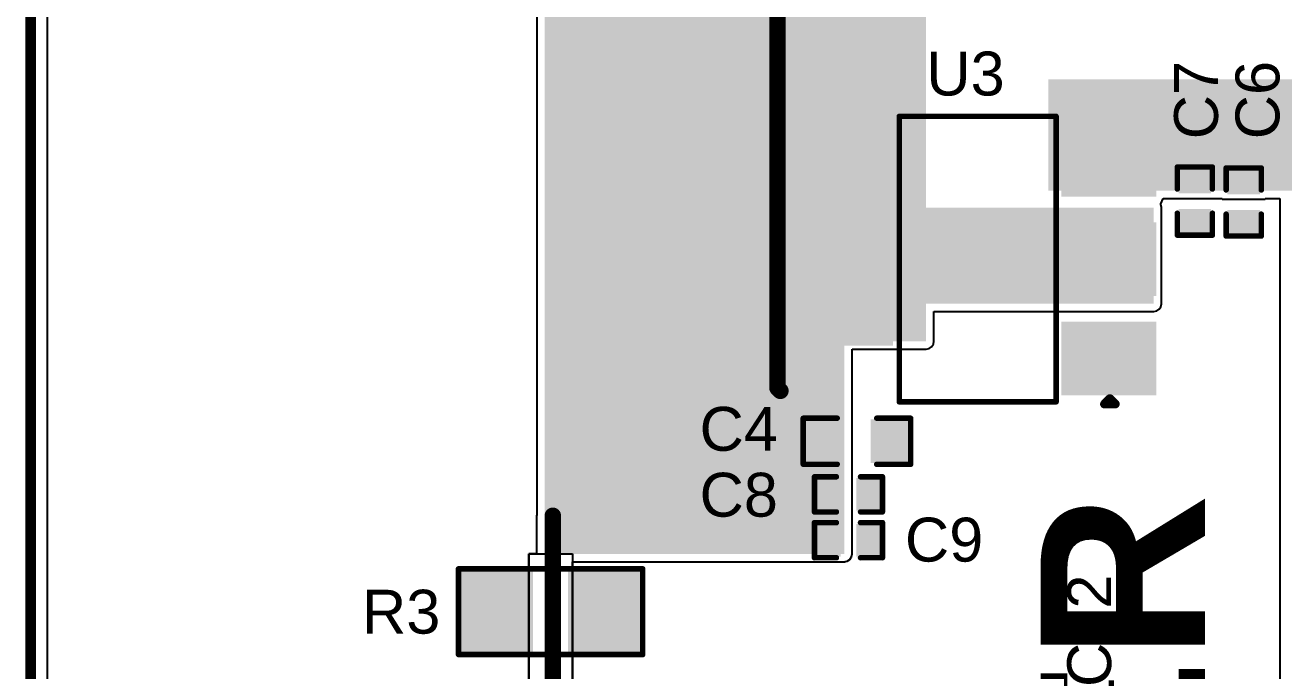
# Model space of a CAD drawing. Header units: inches. Extents: x 0 to 446, y -21 to 70.
# Drawn here: x -0.13 to 29.02, y 3.04 to 17.97 of the extents above; entities that cross this region are included whole.
import ezdxf

# ---------------------------------------------------------------- set-up
doc = ezdxf.new("R2010")
doc.units = ezdxf.units.IN
for name, color, linetype in [('Board Outline', 216, 'Continuous'), ('Fabrication', 76, 'Continuous'), ('Top Layer', 1, 'Continuous'), ('Top Overlay', 2, 'Continuous'), ('Top Paste', 8, 'Continuous'), ('Top Solder', 216, 'Continuous')]:
    doc.layers.add(name, color=color, linetype=linetype)
doc.styles.add('Arial', font='', dxfattribs={"height": 0.2})
doc.styles.add('Arial_Bold', font='', dxfattribs={"height": 0.2})
doc.styles.get('Arial').set_extended_font_data('Arial')
doc.styles.get('Arial_Bold').set_extended_font_data('Arial', bold=True)

msp = doc.modelspace()

# ---------------------------------------------------------------- hatches: boundary and pattern name
at = {"layer": 'Top Layer'}
for points in [[(11.9, 10.663), (20.735, 10.663), (20.735, 56.403), (11.9, 56.403)], [(23.561, 14.146), (31.746, 14.146), (31.746, 16.723), (23.561, 16.723)], [(23.966, 14.113), (23.966, 15.613), (25.966, 15.613), (25.966, 14.113)], [(27.275, 14.146), (26.64, 14.146), (26.64, 14.603), (27.275, 14.603)], [(28.406, 14.125), (27.771, 14.125), (27.771, 14.582), (28.406, 14.582)], [(17.866, 10.663), (17.866, 14.463), (19.866, 14.463), (19.866, 10.663)], [(19.935, 11.532), (26.006, 11.532), (26.006, 13.756), (19.935, 13.756)], [(27.275, 13.206), (26.64, 13.206), (26.64, 13.663), (27.275, 13.663)], [(28.406, 13.185), (27.771, 13.185), (27.771, 13.642), (28.406, 13.642)], [(23.966, 11.813), (23.966, 13.313), (25.966, 13.313), (25.966, 11.813)], [(11.9, 5.742), (18.841, 5.742), (18.841, 11.171), (11.9, 11.171)], [(23.966, 9.513), (23.966, 11.013), (25.966, 11.013), (25.966, 9.513)], [(17.99, 7.905), (17.99, 8.794), (18.752, 8.794), (18.752, 7.905)], [(19.514, 7.905), (19.514, 8.794), (20.276, 8.794), (20.276, 7.905)], [(18.695, 7.438), (18.695, 6.803), (18.238, 6.803), (18.238, 7.438)], [(19.635, 7.438), (19.635, 6.803), (19.178, 6.803), (19.178, 7.438)], [(18.695, 6.377), (18.695, 5.742), (18.238, 5.742), (18.238, 6.377)], [(19.635, 6.377), (19.635, 5.742), (19.178, 5.742), (19.178, 6.377)], [(10.008, 5.295), (11.532, 5.295), (11.532, 3.517), (10.008, 3.517)], [(12.548, 5.295), (14.072, 5.295), (14.072, 3.517), (12.548, 3.517)]]:
    msp.add_hatch(color=1, dxfattribs=at).paths.add_polyline_path(points)
at = {"layer": 'Top Paste'}
for points in [[(23.966, 14.113), (23.966, 15.613), (25.966, 15.613), (25.966, 14.113)], [(27.275, 14.146), (26.64, 14.146), (26.64, 14.603), (27.275, 14.603)], [(28.406, 14.125), (27.771, 14.125), (27.771, 14.582), (28.406, 14.582)], [(17.866, 10.663), (17.866, 14.463), (19.866, 14.463), (19.866, 10.663)], [(27.275, 13.206), (26.64, 13.206), (26.64, 13.663), (27.275, 13.663)], [(28.406, 13.185), (27.771, 13.185), (27.771, 13.642), (28.406, 13.642)], [(23.966, 11.813), (23.966, 13.313), (25.966, 13.313), (25.966, 11.813)], [(23.966, 9.513), (23.966, 11.013), (25.966, 11.013), (25.966, 9.513)], [(17.99, 7.905), (17.99, 8.794), (18.752, 8.794), (18.752, 7.905)], [(19.514, 7.905), (19.514, 8.794), (20.276, 8.794), (20.276, 7.905)], [(18.695, 7.438), (18.695, 6.803), (18.238, 6.803), (18.238, 7.438)], [(19.635, 7.438), (19.635, 6.803), (19.178, 6.803), (19.178, 7.438)], [(18.695, 6.377), (18.695, 5.742), (18.238, 5.742), (18.238, 6.377)], [(19.635, 6.377), (19.635, 5.742), (19.178, 5.742), (19.178, 6.377)], [(10.008, 5.295), (11.532, 5.295), (11.532, 3.517), (10.008, 3.517)], [(12.548, 5.295), (14.072, 5.295), (14.072, 3.517), (12.548, 3.517)]]:
    msp.add_hatch(color=8, dxfattribs=at).paths.add_polyline_path(points)
at = {"layer": 'Top Solder'}
for points in [[(23.865, 14.011), (23.865, 15.714), (26.068, 15.714), (26.068, 14.011)], [(27.335, 14.086), (26.58, 14.086), (26.58, 14.663), (27.335, 14.663)], [(28.466, 14.065), (27.711, 14.065), (27.711, 14.642), (28.466, 14.642)], [(17.765, 10.561), (17.765, 14.564), (19.968, 14.564), (19.968, 10.561)], [(27.335, 13.146), (26.58, 13.146), (26.58, 13.723), (27.335, 13.723)], [(28.466, 13.125), (27.711, 13.125), (27.711, 13.702), (28.466, 13.702)], [(23.865, 11.711), (23.865, 13.414), (26.068, 13.414), (26.068, 11.711)], [(23.865, 9.411), (23.865, 11.114), (26.068, 11.114), (26.068, 9.411)], [(17.93, 7.845), (17.93, 8.854), (18.812, 8.854), (18.812, 7.845)], [(19.454, 7.845), (19.454, 8.854), (20.336, 8.854), (20.336, 7.845)], [(18.755, 7.498), (18.755, 6.743), (18.178, 6.743), (18.178, 7.498)], [(19.695, 7.498), (19.695, 6.743), (19.118, 6.743), (19.118, 7.498)], [(18.755, 6.437), (18.755, 5.682), (18.178, 5.682), (18.178, 6.437)], [(19.695, 6.437), (19.695, 5.682), (19.118, 5.682), (19.118, 6.437)], [(9.906, 5.397), (11.633, 5.397), (11.633, 3.415), (9.906, 3.415)], [(12.446, 5.397), (14.173, 5.397), (14.173, 3.415), (12.446, 3.415)]]:
    msp.add_hatch(color=216, dxfattribs=at).paths.add_polyline_path(points)

# ---------------------------------------------------------------- linework, layer by layer
at = {"layer": 'Board Outline'}
msp.add_lwpolyline([(0, 0, 0.254, 0.254, 0), (0, 48, 0.254, 0.254, 0)], format="xyseb", dxfattribs=at)
at = {"layer": 'Fabrication'}
msp.add_lwpolyline([(0, 0, 0.254, 0.254, 0), (0, 48, 0.254, 0.254, 0)], format="xyseb", dxfattribs=at)
at = {"layer": 'Top Layer'}
for p, q in [((11.719, 56.403), (11.719, 11.171)), ((0.388, 0.102), (0.388, 47.925)), ((26.168, 13.844), (26.225, 13.965)), ((26.173, 13.826), (26.168, 13.844)), ((26.187, 13.756), (26.173, 13.826)), ((26.187, 11.532), (26.187, 13.756)), ((26.225, 13.965), (27.593, 13.965)), ((27.593, 13.965), (27.593, 13.947)), ((27.593, 13.947), (28.584, 13.947)), ((28.584, 13.947), (28.584, 13.965)), ((28.584, 13.965), (28.925, 13.965)), ((28.925, 13.965), (28.925, 11.75)), ((28.925, 11.75), (28.925, 9.769)), ((26.075, 11.364), (26.134, 11.403)), ((26.134, 11.403), (26.173, 11.462)), ((26.173, 11.462), (26.187, 11.532)), ((11.719, 11.171), (11.719, 10.663)), ((20.917, 10.663), (20.917, 11.35)), ((20.917, 11.35), (26.006, 11.35)), ((26.006, 11.35), (26.075, 11.364)), ((11.719, 10.663), (11.719, 6.644)), ((20.735, 10.481), (20.805, 10.495)), ((20.805, 10.495), (20.863, 10.534)), ((20.863, 10.534), (20.903, 10.593)), ((20.903, 10.593), (20.917, 10.663)), ((19.022, 5.742), (19.022, 10.481)), ((19.022, 10.481), (20.735, 10.481)), ((28.925, 9.769), (28.925, 7.667)), ((28.925, 7.667), (28.925, 6.517)), ((11.719, 6.644), (11.715, 6.625)), ((11.715, 6.625), (11.715, 5.742)), ((28.925, 6.517), (28.925, 1.841)), ((11.532, 5.742), (12.548, 5.742)), ((11.532, 3.069), (11.532, 5.742)), ((11.715, 5.742), (11.532, 5.742)), ((11.532, 5.742), (11.532, 3.069)), ((12.548, 5.742), (12.548, 2.155)), ((12.548, 2.155), (12.548, 5.561)), ((12.548, 5.561), (18.841, 5.561)), ((18.841, 5.561), (18.858, 5.565)), ((18.858, 5.565), (18.873, 5.565)), ((18.873, 5.568), (18.91, 5.575)), ((18.873, 5.565), (18.873, 5.568)), ((18.91, 5.575), (18.969, 5.614)), ((18.969, 5.614), (19.008, 5.673)), ((19.008, 5.673), (19.022, 5.742)), ((11.532, -13.044), (11.532, 3.069)), ((11.532, 3.069), (11.532, -11.24))]:
    msp.add_line(p, q, dxfattribs=at)
for points in [[(17.294, 9.582, 0.381, 0.381, 0), (17.294, 29.536, 0.381, 0.381, 0)], [(17.294, 9.582, 0.381, 0.381, 0), (17.361, 9.515, 0.381, 0.381, 0)], [(12.09, -8.994, 0.381, 0.381, 0), (12.09, 6.625, 0.381, 0.381, 0)]]:
    msp.add_lwpolyline(points, format="xyseb", dxfattribs=at)
for points in [[(17.198, 9.582, 0.191, 0.191, 1), (17.389, 9.582, 0.191, 0.191, 1)], [(17.198, 9.582, 0.191, 0.191, 1), (17.389, 9.582, 0.191, 0.191, 1)], [(17.266, 9.515, 0.191, 0.191, 1), (17.456, 9.515, 0.191, 0.191, 1)], [(11.995, 6.625, 0.191, 0.191, 1), (12.186, 6.625, 0.191, 0.191, 1)]]:
    msp.add_lwpolyline(points, format="xyseb", close=True, dxfattribs=at)
at = {"layer": 'Top Overlay'}
for points in [[(20.113, 9.261, 0.127, 0.127, 0), (20.113, 15.865, 0.127, 0.127, 0)], [(20.113, 15.865, 0.127, 0.127, 0), (23.745, 15.865, 0.127, 0.127, 0)], [(23.745, 9.261, 0.127, 0.127, 0), (23.745, 15.865, 0.127, 0.127, 0)], [(26.551, 14.184, 0.127, 0.127, 0), (26.551, 14.692, 0.127, 0.127, 0)], [(26.551, 14.692, 0.127, 0.127, 0), (27.364, 14.692, 0.127, 0.127, 0)], [(27.364, 14.184, 0.127, 0.127, 0), (27.364, 14.692, 0.127, 0.127, 0)], [(27.682, 14.163, 0.127, 0.127, 0), (27.682, 14.671, 0.127, 0.127, 0)], [(27.682, 14.671, 0.127, 0.127, 0), (28.495, 14.671, 0.127, 0.127, 0)], [(28.495, 14.163, 0.127, 0.127, 0), (28.495, 14.671, 0.127, 0.127, 0)], [(26.551, 13.117, 0.127, 0.127, 0), (26.551, 13.625, 0.127, 0.127, 0)], [(27.364, 13.117, 0.127, 0.127, 0), (27.364, 13.625, 0.127, 0.127, 0)], [(27.682, 13.096, 0.127, 0.127, 0), (27.682, 13.604, 0.127, 0.127, 0)], [(28.495, 13.096, 0.127, 0.127, 0), (28.495, 13.604, 0.127, 0.127, 0)], [(26.551, 13.117, 0.127, 0.127, 0), (27.364, 13.117, 0.127, 0.127, 0)], [(27.682, 13.096, 0.127, 0.127, 0), (28.495, 13.096, 0.127, 0.127, 0)], [(24.863, 9.21, 0.2, 0.2, 0), (24.99, 9.337, 0.2, 0.2, 0)], [(24.99, 9.337, 0.2, 0.2, 0), (25.117, 9.21, 0.2, 0.2, 0)], [(20.113, 9.261, 0.127, 0.127, 0), (23.745, 9.261, 0.127, 0.127, 0)], [(24.863, 9.21, 0.2, 0.2, 0), (25.117, 9.21, 0.2, 0.2, 0)], [(17.888, 7.816, 0.127, 0.127, 0), (17.888, 8.882, 0.127, 0.127, 0)], [(17.888, 8.882, 0.127, 0.127, 0), (18.676, 8.882, 0.127, 0.127, 0)], [(19.59, 8.882, 0.127, 0.127, 0), (20.378, 8.882, 0.127, 0.127, 0)], [(20.378, 7.816, 0.127, 0.127, 0), (20.378, 8.882, 0.127, 0.127, 0)], [(17.888, 7.816, 0.127, 0.127, 0), (18.676, 7.816, 0.127, 0.127, 0)], [(19.59, 7.816, 0.127, 0.127, 0), (20.378, 7.816, 0.127, 0.127, 0)], [(18.149, 6.714, 0.127, 0.127, 0), (18.149, 7.527, 0.127, 0.127, 0)], [(18.149, 7.527, 0.127, 0.127, 0), (18.657, 7.527, 0.127, 0.127, 0)], [(19.216, 7.527, 0.127, 0.127, 0), (19.724, 7.527, 0.127, 0.127, 0)], [(19.724, 6.714, 0.127, 0.127, 0), (19.724, 7.527, 0.127, 0.127, 0)], [(18.149, 6.714, 0.127, 0.127, 0), (18.657, 6.714, 0.127, 0.127, 0)], [(19.216, 6.714, 0.127, 0.127, 0), (19.724, 6.714, 0.127, 0.127, 0)], [(18.149, 6.466, 0.127, 0.127, 0), (18.657, 6.466, 0.127, 0.127, 0)], [(18.149, 5.654, 0.127, 0.127, 0), (18.149, 6.466, 0.127, 0.127, 0)], [(19.216, 6.466, 0.127, 0.127, 0), (19.724, 6.466, 0.127, 0.127, 0)], [(19.724, 5.654, 0.127, 0.127, 0), (19.724, 6.466, 0.127, 0.127, 0)], [(18.149, 5.654, 0.127, 0.127, 0), (18.657, 5.654, 0.127, 0.127, 0)], [(19.216, 5.654, 0.127, 0.127, 0), (19.724, 5.654, 0.127, 0.127, 0)], [(9.906, 5.397, 0.127, 0.127, 0), (14.173, 5.397, 0.127, 0.127, 0)], [(9.906, 3.415, 0.127, 0.127, 0), (9.906, 5.397, 0.127, 0.127, 0)], [(14.173, 3.415, 0.127, 0.127, 0), (14.173, 5.397, 0.127, 0.127, 0)], [(9.906, 3.415, 0.127, 0.127, 0), (14.173, 3.415, 0.127, 0.127, 0)]]:
    msp.add_lwpolyline(points, format="xyseb", dxfattribs=at)
for points in [[(20.081, 15.865, 0.0635, 0.0635, 1), (20.145, 15.865, 0.0635, 0.0635, 1)], [(20.081, 15.865, 0.0635, 0.0635, 1), (20.145, 15.865, 0.0635, 0.0635, 1)], [(23.713, 15.865, 0.0635, 0.0635, 1), (23.777, 15.865, 0.0635, 0.0635, 1)], [(23.713, 15.865, 0.0635, 0.0635, 1), (23.777, 15.865, 0.0635, 0.0635, 1)], [(26.52, 14.692, 0.0635, 0.0635, 1), (26.583, 14.692, 0.0635, 0.0635, 1)], [(26.52, 14.692, 0.0635, 0.0635, 1), (26.583, 14.692, 0.0635, 0.0635, 1)], [(27.332, 14.692, 0.0635, 0.0635, 1), (27.396, 14.692, 0.0635, 0.0635, 1)], [(27.332, 14.692, 0.0635, 0.0635, 1), (27.396, 14.692, 0.0635, 0.0635, 1)], [(27.65, 14.671, 0.0635, 0.0635, 1), (27.714, 14.671, 0.0635, 0.0635, 1)], [(27.65, 14.671, 0.0635, 0.0635, 1), (27.714, 14.671, 0.0635, 0.0635, 1)], [(28.463, 14.671, 0.0635, 0.0635, 1), (28.527, 14.671, 0.0635, 0.0635, 1)], [(28.463, 14.671, 0.0635, 0.0635, 1), (28.527, 14.671, 0.0635, 0.0635, 1)], [(26.52, 14.184, 0.0635, 0.0635, 1), (26.583, 14.184, 0.0635, 0.0635, 1)], [(27.332, 14.184, 0.0635, 0.0635, 1), (27.396, 14.184, 0.0635, 0.0635, 1)], [(27.65, 14.163, 0.0635, 0.0635, 1), (27.714, 14.163, 0.0635, 0.0635, 1)], [(28.463, 14.163, 0.0635, 0.0635, 1), (28.527, 14.163, 0.0635, 0.0635, 1)], [(26.52, 13.625, 0.0635, 0.0635, 1), (26.583, 13.625, 0.0635, 0.0635, 1)], [(27.332, 13.625, 0.0635, 0.0635, 1), (27.396, 13.625, 0.0635, 0.0635, 1)], [(27.65, 13.604, 0.0635, 0.0635, 1), (27.714, 13.604, 0.0635, 0.0635, 1)], [(28.463, 13.604, 0.0635, 0.0635, 1), (28.527, 13.604, 0.0635, 0.0635, 1)], [(26.52, 13.117, 0.0635, 0.0635, 1), (26.583, 13.117, 0.0635, 0.0635, 1)], [(26.52, 13.117, 0.0635, 0.0635, 1), (26.583, 13.117, 0.0635, 0.0635, 1)], [(27.332, 13.117, 0.0635, 0.0635, 1), (27.396, 13.117, 0.0635, 0.0635, 1)], [(27.332, 13.117, 0.0635, 0.0635, 1), (27.396, 13.117, 0.0635, 0.0635, 1)], [(27.65, 13.096, 0.0635, 0.0635, 1), (27.714, 13.096, 0.0635, 0.0635, 1)], [(27.65, 13.096, 0.0635, 0.0635, 1), (27.714, 13.096, 0.0635, 0.0635, 1)], [(28.463, 13.096, 0.0635, 0.0635, 1), (28.527, 13.096, 0.0635, 0.0635, 1)], [(28.463, 13.096, 0.0635, 0.0635, 1), (28.527, 13.096, 0.0635, 0.0635, 1)], [(24.94, 9.337, 0.1, 0.1, 1), (25.04, 9.337, 0.1, 0.1, 1)], [(24.94, 9.337, 0.1, 0.1, 1), (25.04, 9.337, 0.1, 0.1, 1)], [(20.081, 9.261, 0.0635, 0.0635, 1), (20.145, 9.261, 0.0635, 0.0635, 1)], [(20.081, 9.261, 0.0635, 0.0635, 1), (20.145, 9.261, 0.0635, 0.0635, 1)], [(23.713, 9.261, 0.0635, 0.0635, 1), (23.777, 9.261, 0.0635, 0.0635, 1)], [(23.713, 9.261, 0.0635, 0.0635, 1), (23.777, 9.261, 0.0635, 0.0635, 1)], [(24.813, 9.21, 0.1, 0.1, 1), (24.913, 9.21, 0.1, 0.1, 1)], [(24.813, 9.21, 0.1, 0.1, 1), (24.913, 9.21, 0.1, 0.1, 1)], [(25.067, 9.21, 0.1, 0.1, 1), (25.167, 9.21, 0.1, 0.1, 1)], [(25.067, 9.21, 0.1, 0.1, 1), (25.167, 9.21, 0.1, 0.1, 1)], [(17.857, 8.882, 0.0635, 0.0635, 1), (17.92, 8.882, 0.0635, 0.0635, 1)], [(17.857, 8.882, 0.0635, 0.0635, 1), (17.92, 8.882, 0.0635, 0.0635, 1)], [(18.644, 8.882, 0.0635, 0.0635, 1), (18.708, 8.882, 0.0635, 0.0635, 1)], [(19.559, 8.882, 0.0635, 0.0635, 1), (19.622, 8.882, 0.0635, 0.0635, 1)], [(20.346, 8.882, 0.0635, 0.0635, 1), (20.409, 8.882, 0.0635, 0.0635, 1)], [(20.346, 8.882, 0.0635, 0.0635, 1), (20.409, 8.882, 0.0635, 0.0635, 1)], [(17.857, 7.816, 0.0635, 0.0635, 1), (17.92, 7.816, 0.0635, 0.0635, 1)], [(17.857, 7.816, 0.0635, 0.0635, 1), (17.92, 7.816, 0.0635, 0.0635, 1)], [(18.644, 7.816, 0.0635, 0.0635, 1), (18.708, 7.816, 0.0635, 0.0635, 1)], [(19.559, 7.816, 0.0635, 0.0635, 1), (19.622, 7.816, 0.0635, 0.0635, 1)], [(20.346, 7.816, 0.0635, 0.0635, 1), (20.409, 7.816, 0.0635, 0.0635, 1)], [(20.346, 7.816, 0.0635, 0.0635, 1), (20.409, 7.816, 0.0635, 0.0635, 1)], [(18.117, 7.527, 0.0635, 0.0635, 1), (18.181, 7.527, 0.0635, 0.0635, 1)], [(18.117, 7.527, 0.0635, 0.0635, 1), (18.181, 7.527, 0.0635, 0.0635, 1)], [(18.625, 7.527, 0.0635, 0.0635, 1), (18.689, 7.527, 0.0635, 0.0635, 1)], [(19.184, 7.527, 0.0635, 0.0635, 1), (19.248, 7.527, 0.0635, 0.0635, 1)], [(19.692, 7.527, 0.0635, 0.0635, 1), (19.756, 7.527, 0.0635, 0.0635, 1)], [(19.692, 7.527, 0.0635, 0.0635, 1), (19.756, 7.527, 0.0635, 0.0635, 1)], [(18.117, 6.714, 0.0635, 0.0635, 1), (18.181, 6.714, 0.0635, 0.0635, 1)], [(18.117, 6.714, 0.0635, 0.0635, 1), (18.181, 6.714, 0.0635, 0.0635, 1)], [(18.625, 6.714, 0.0635, 0.0635, 1), (18.689, 6.714, 0.0635, 0.0635, 1)], [(19.184, 6.714, 0.0635, 0.0635, 1), (19.248, 6.714, 0.0635, 0.0635, 1)], [(19.692, 6.714, 0.0635, 0.0635, 1), (19.756, 6.714, 0.0635, 0.0635, 1)], [(19.692, 6.714, 0.0635, 0.0635, 1), (19.756, 6.714, 0.0635, 0.0635, 1)], [(18.117, 6.466, 0.0635, 0.0635, 1), (18.181, 6.466, 0.0635, 0.0635, 1)], [(18.117, 6.466, 0.0635, 0.0635, 1), (18.181, 6.466, 0.0635, 0.0635, 1)], [(18.625, 6.466, 0.0635, 0.0635, 1), (18.689, 6.466, 0.0635, 0.0635, 1)], [(19.184, 6.466, 0.0635, 0.0635, 1), (19.248, 6.466, 0.0635, 0.0635, 1)], [(19.692, 6.466, 0.0635, 0.0635, 1), (19.756, 6.466, 0.0635, 0.0635, 1)], [(19.692, 6.466, 0.0635, 0.0635, 1), (19.756, 6.466, 0.0635, 0.0635, 1)], [(18.117, 5.654, 0.0635, 0.0635, 1), (18.181, 5.654, 0.0635, 0.0635, 1)], [(18.117, 5.654, 0.0635, 0.0635, 1), (18.181, 5.654, 0.0635, 0.0635, 1)], [(18.625, 5.654, 0.0635, 0.0635, 1), (18.689, 5.654, 0.0635, 0.0635, 1)], [(19.184, 5.654, 0.0635, 0.0635, 1), (19.248, 5.654, 0.0635, 0.0635, 1)], [(19.692, 5.654, 0.0635, 0.0635, 1), (19.756, 5.654, 0.0635, 0.0635, 1)], [(19.692, 5.654, 0.0635, 0.0635, 1), (19.756, 5.654, 0.0635, 0.0635, 1)], [(9.874, 5.397, 0.0635, 0.0635, 1), (9.938, 5.397, 0.0635, 0.0635, 1)], [(9.874, 5.397, 0.0635, 0.0635, 1), (9.938, 5.397, 0.0635, 0.0635, 1)], [(14.141, 5.397, 0.0635, 0.0635, 1), (14.205, 5.397, 0.0635, 0.0635, 1)], [(14.141, 5.397, 0.0635, 0.0635, 1), (14.205, 5.397, 0.0635, 0.0635, 1)], [(9.874, 3.415, 0.0635, 0.0635, 1), (9.938, 3.415, 0.0635, 0.0635, 1)], [(9.874, 3.415, 0.0635, 0.0635, 1), (9.938, 3.415, 0.0635, 0.0635, 1)], [(14.141, 3.415, 0.0635, 0.0635, 1), (14.205, 3.415, 0.0635, 0.0635, 1)], [(14.141, 3.415, 0.0635, 0.0635, 1), (14.205, 3.415, 0.0635, 0.0635, 1)]]:
    msp.add_lwpolyline(points, format="xyseb", close=True, dxfattribs=at)

# ---------------------------------------------------------------- texts
at = {"layer": 'Top Overlay', "style": 'Arial'}
for s, p in [('U3', (20.74, 16.347)), ('C4', (15.489, 8.128)), ('C8', (15.489, 6.604)), ('C9', (20.244, 5.565)), ('R3', (7.673, 3.898))]:
    msp.add_text(s, height=1.016, dxfattribs=at).set_placement(p)
at = {"layer": 'Top Overlay'}
for s, height, style, p in [('C7', 1.016, 'Arial', (27.493, 15.334)), ('C6', 1.016, 'Arial', (28.915, 15.334)), ('POWER', 3.81, 'Arial_Bold', (27.196, -12.971)), ('C12', 1.016, 'Arial', (25.019, 2.663))]:
    msp.add_text(s, height=height, rotation=90, dxfattribs=dict(at, style=style)).set_placement(p)

doc.saveas('drawing.dxf')
